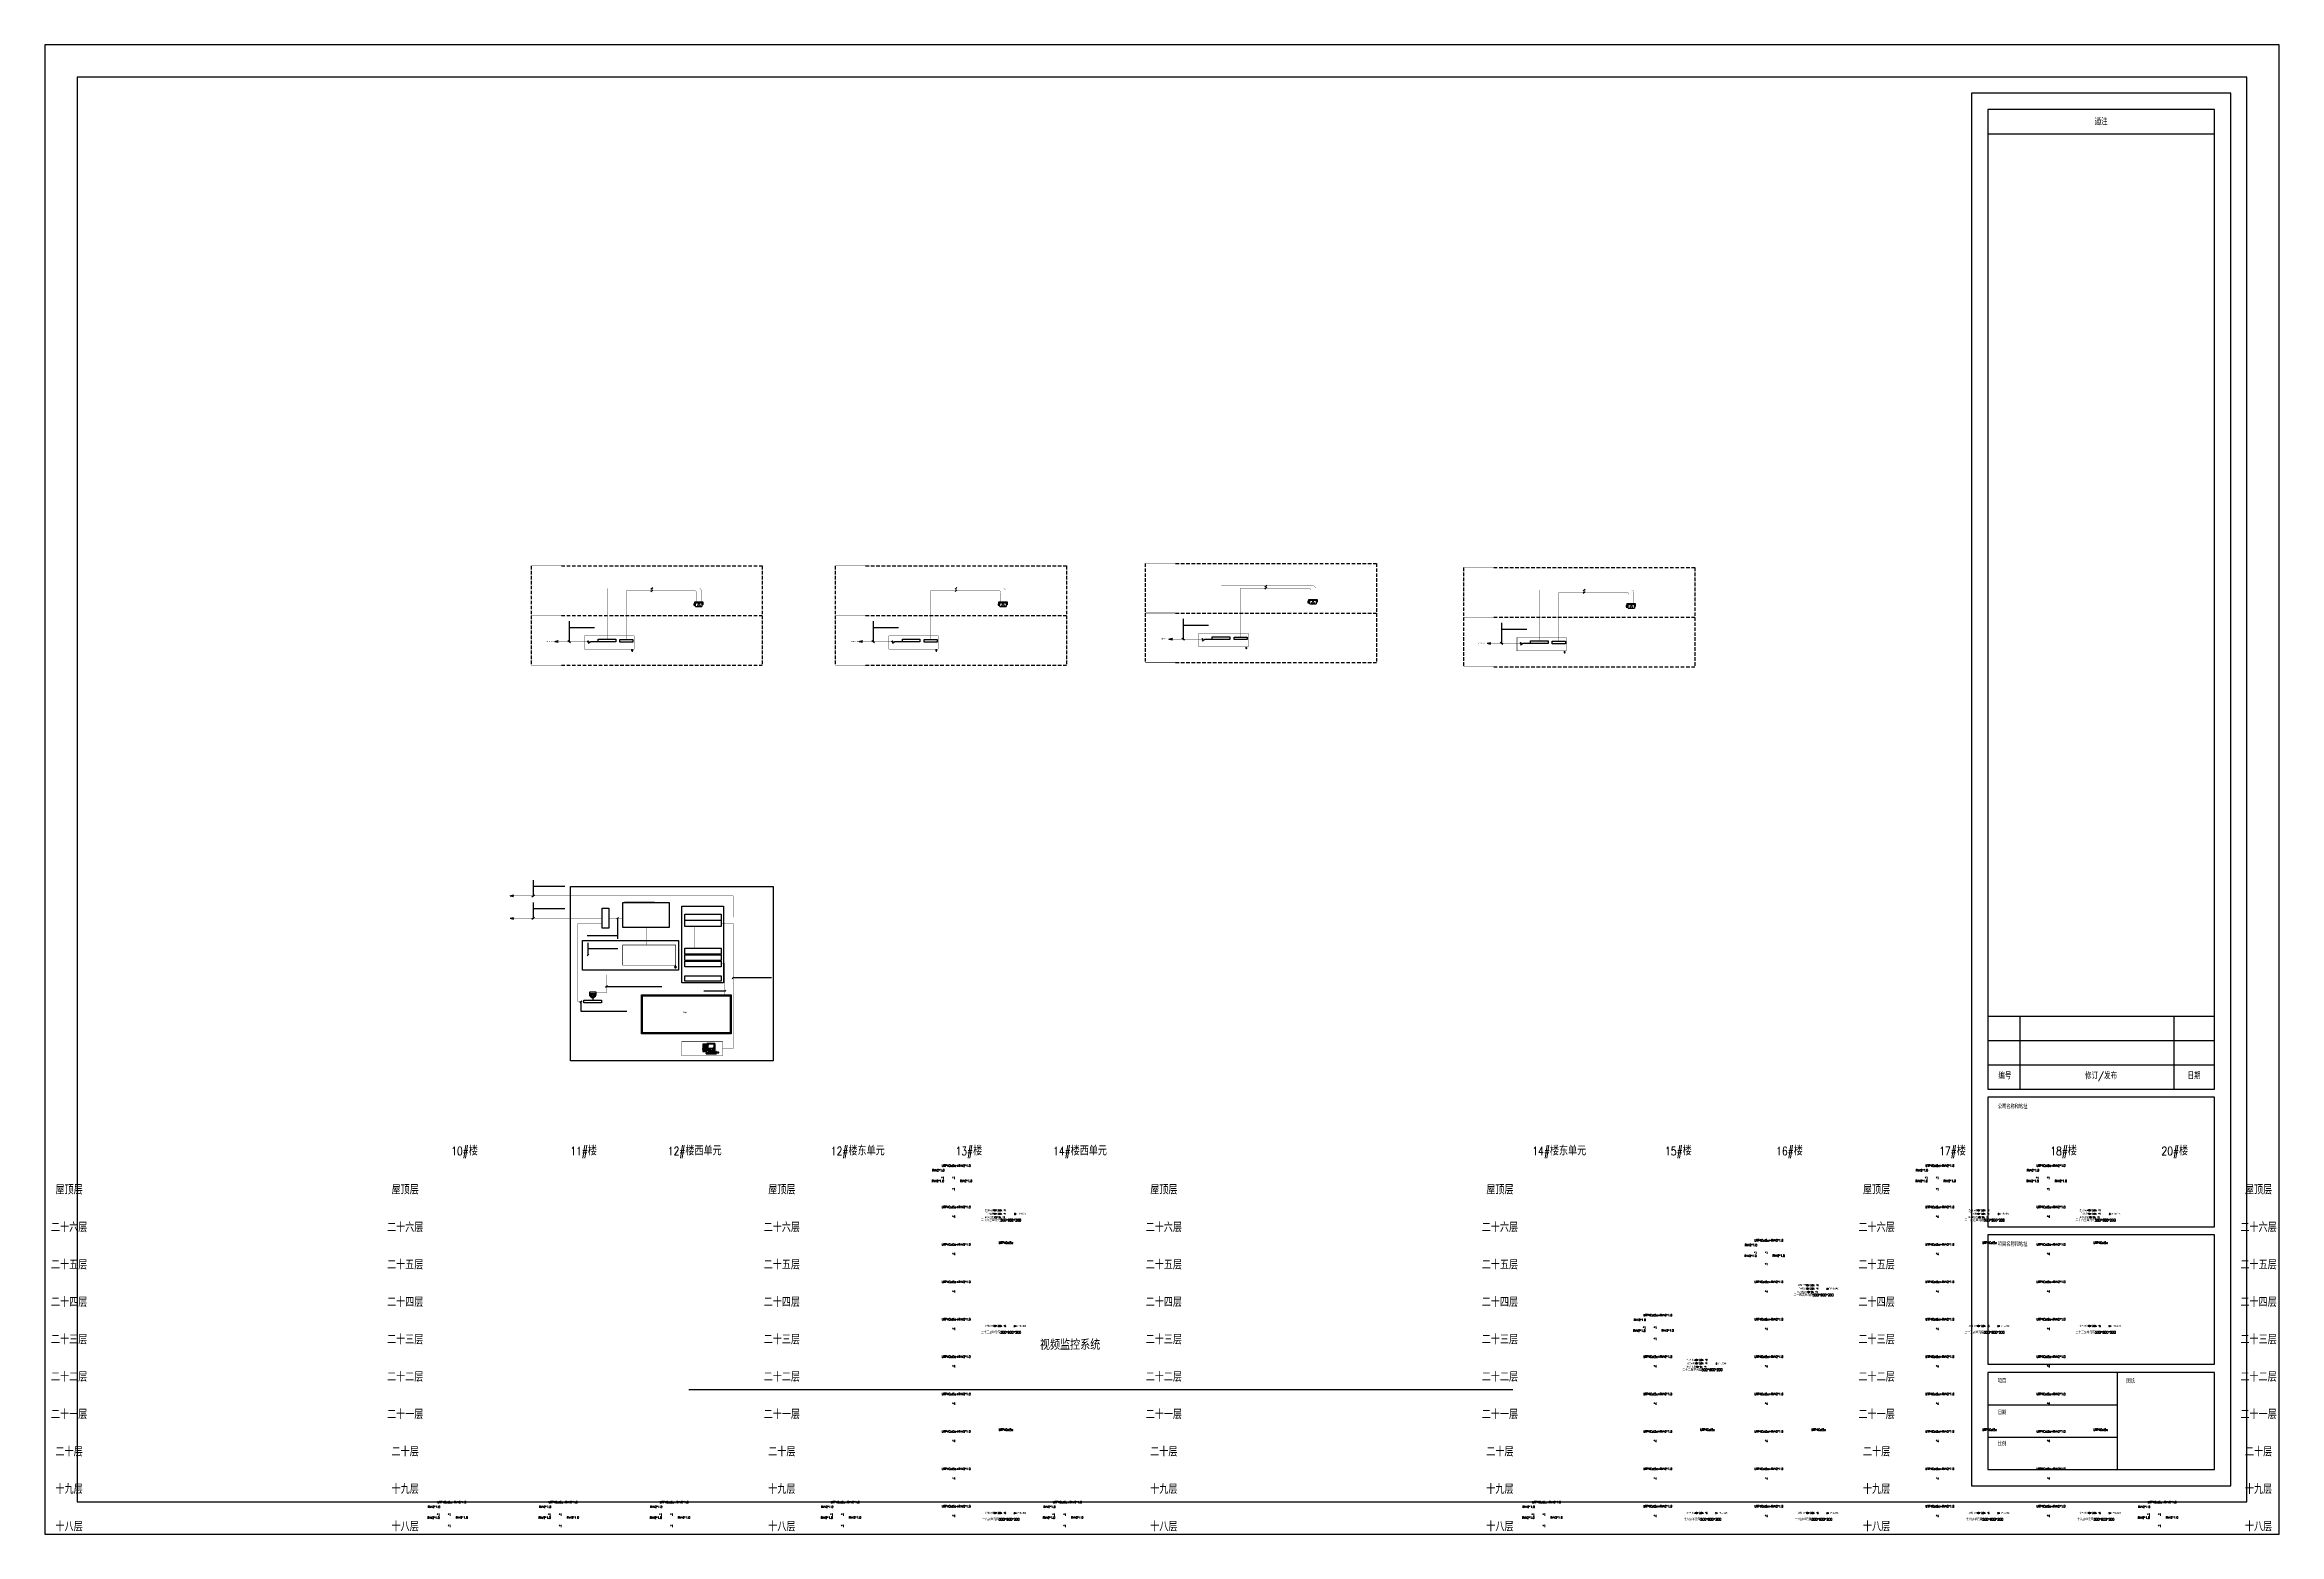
# Model space of a CAD drawing. Extents: x 2114868 to 5528286, y 1846921 to 2016792.
# Drawn here: x 2969565 to 3126413, y 1912227 to 2016792 of the extents above; entities that cross this region are included whole.
import ezdxf
from ezdxf.enums import TextEntityAlignment as Align
from ezdxf.lldxf.tags import DXFTag

# ---------------------------------------------------------------- set-up
doc = ezdxf.new("R2010")
doc.units = 0
doc.header["$LTSCALE"] = 1000
doc.header["$MEASUREMENT"] = 0
for name, pattern in [('__DASH', [0.35, 0.25, -0.1]), ('DASHED2', [0.375, 0.25, -0.125]), ('DOTE', [2.42, 2, -0.2, 0.02, -0.2])]:
    doc.linetypes.add(name, pattern=pattern)
for name, color, linetype in [('04-安保监控', 40, 'Continuous'), ('E-CAPLT-CABL-T', 7, 'Continuous'), ('T-EQUP-LIST-PLAN', 3, 'Continuous'), ('WLINE1', 7, 'Continuous'), ('智能化', 7, 'Continuous'), ('智能化管道', 1, 'Continuous'), ('标题栏', 7, 'Continuous')]:
    doc.layers.add(name, color=color, linetype=linetype)
doc.layers.add('修改（不打印）', color=6, linetype='Continuous', plot=False)
doc.styles.add('_TEL_DIM', font='SIMPLEX', dxfattribs={"width": 0.8, "height": 3.5, "bigfont": 'HZTXT'})
doc.styles.add('Roman', font='romans', dxfattribs={"bigfont": 'gbcbig.shx'})
tags = doc.linetypes.add('CONTINU', pattern=[2, 1, 1]).pattern_tags.tags
tags[6:7] = [DXFTag(74, 4), DXFTag(75, 0), DXFTag(340, '0'), DXFTag(46, 1.0), DXFTag(50, 0.0), DXFTag(44, 0.0), DXFTag(45, 0.0)]
tags[4:5] = [DXFTag(74, 4), DXFTag(75, 0), DXFTag(340, '0'), DXFTag(46, 1.0), DXFTag(50, 0.0), DXFTag(44, 0.0), DXFTag(45, 0.0)]

# ---------------------------------------------------------------- blocks, each defined once
blk = doc.blocks.new('Z$W@#2055')
at = {"color": 0, "linetype": 'CONTINU'}
for p, q in [((0, 861), (0, 344)), ((0, 344), (524, 344)), ((25, 604), (499, 604)), ((25, 344), (25, 330)), ((25, 330), (499, 330)), ((490, 763), (34, 763)), ((34, 626), (34, 763)), ((490, 626), (34, 626)), ((471, 1378), (53, 1378)), ((70, 742), (452, 742)), ((70, 694), (70, 742)), ((70, 694), (452, 694)), ((158, 856), (239, 856)), ((158, 840), (239, 840)), ((285, 856), (367, 856)), ((285, 840), (367, 840)), ((452, 694), (452, 742)), ((487, 20), (583, 310)), ((487, 20), (487, 0)), ((487, 20), (1928, 20)), ((487, 0), (1928, 0)), ((490, 626), (490, 763)), ((499, 330), (499, 344)), ((524, 344), (524, 861)), ((624, 213), (569, 43)), ((569, 43), (1392, 43)), ((570, 1472), (570, 535)), ((570, 535), (1671, 535)), ((589, 83), (582, 83)), ((583, 310), (1831, 310)), ((589, 83), (1390, 83)), ((593, 116), (1388, 116)), ((604, 149), (1386, 149)), ((613, 179), (1385, 179)), ((624, 213), (1383, 213)), ((638, 83), (625, 44)), ((639, 258), (648, 285)), ((639, 258), (853, 258)), ((648, 285), (853, 285)), ((690, 213), (663, 116)), ((740, 213), (694, 45)), ((697, 258), (701, 285)), ((703, 1381), (703, 767)), ((710, 1374), (703, 1381)), ((1539, 1381), (703, 1381)), ((710, 775), (703, 767)), ((1539, 767), (703, 767)), ((710, 1374), (710, 775)), ((1531, 1374), (710, 1374)), ((1531, 775), (710, 775)), ((744, 258), (746, 285)), ((800, 1279), (750, 1229)), ((800, 1266), (750, 1216)), ((800, 1254), (750, 1204)), ((803, 1319), (754, 1269)), ((803, 1307), (754, 1257)), ((803, 1294), (754, 1245)), ((798, 213), (760, 44)), ((799, 258), (800, 285)), ((852, 212), (831, 83)), ((853, 258), (853, 285)), ((908, 213), (893, 83)), ((920, 258), (928, 285)), ((920, 258), (1129, 258)), ((928, 285), (1124, 285)), ((961, 214), (956, 83)), ((970, 258), (975, 285)), ((1021, 258), (1022, 285)), ((1023, 83), (1021, 213)), ((1077, 258), (1074, 285)), ((1083, 83), (1076, 213)), ((1129, 258), (1124, 285)), ((1146, 44), (1137, 213)), ((1208, 44), (1199, 213)), ((1202, 258), (1204, 285)), ((1202, 258), (1374, 258)), ((1204, 285), (1368, 285)), ((1256, 258), (1253, 285)), ((1269, 44), (1260, 214)), ((1319, 116), (1309, 212)), ((1318, 258), (1316, 285)), ((1330, 43), (1328, 83)), ((1374, 258), (1368, 285)), ((1392, 43), (1383, 213)), ((1409, 285), (1531, 285)), ((1411, 258), (1409, 285)), ((1411, 258), (1540, 258)), ((1555, 214), (1416, 214)), ((1416, 214), (1425, 149)), ((1421, 179), (1562, 179)), ((1425, 149), (1568, 149)), ((1433, 83), (1581, 83)), ((1433, 83), (1439, 44)), ((1489, 877), (1439, 827)), ((1489, 864), (1439, 815)), ((1489, 852), (1439, 802)), ((1439, 44), (1588, 44)), ((1492, 918), (1443, 868)), ((1492, 905), (1443, 855)), ((1492, 893), (1443, 843)), ((1457, 258), (1452, 285)), ((1465, 214), (1473, 149)), ((1478, 116), (1488, 44)), ((1478, 116), (1529, 116)), ((1500, 258), (1493, 285)), ((1523, 149), (1510, 212)), ((1541, 45), (1529, 116)), ((1531, 1374), (1539, 1381)), ((1531, 1374), (1531, 775)), ((1539, 767), (1531, 775)), ((1540, 258), (1531, 285)), ((1539, 1381), (1539, 767)), ((1568, 149), (1555, 214)), ((1587, 258), (1581, 285)), ((1581, 285), (1760, 285)), ((1588, 44), (1581, 83)), ((1587, 258), (1768, 258)), ((1597, 214), (1596, 216)), ((1779, 216), (1596, 216)), ((1597, 214), (1632, 42)), ((1604, 179), (1790, 179)), ((1610, 149), (1798, 149)), ((1617, 116), (1807, 116)), ((1623, 83), (1816, 83)), ((1634, 258), (1626, 285)), ((1632, 42), (1827, 42)), ((1646, 217), (1681, 45)), ((1671, 1472), (1671, 535)), ((1683, 258), (1675, 285)), ((1735, 42), (1695, 216)), ((1729, 258), (1721, 285)), ((1783, 41), (1743, 215)), ((1768, 258), (1760, 285)), ((1827, 42), (1779, 216)), ((1928, 20), (1831, 310)), ((2243, 188), (2003, 188)), ((2243, 180), (2003, 180)), ((2083, 188), (2083, 263)), ((2163, 188), (2163, 263))]:
    blk.add_line(p, q, dxfattribs=at)
for points in [[(25, 466), (499, 466), (499, 771), (25, 771)], [(119, 810), (405, 810), (405, 881), (119, 881)], [(183, 1226), (341, 1226), (341, 1246), (183, 1246)], [(327, 818), (347, 818), (347, 827), (327, 827)], [(379, 655), (412, 655), (412, 664), (379, 664)], [(420, 655), (452, 655), (452, 664), (420, 664)], [(1400, 644), (1400, 654), (1381, 654), (1381, 644)], [(1400, 619), (1400, 628), (1381, 628), (1381, 619)], [(1482, 613), (1482, 659), (1423, 659), (1423, 613)]]:
    blk.add_lwpolyline(points, close=True, dxfattribs=at)
for points in [[(158, 856), (158, 840)], [(239, 859), (239, 856)], [(239, 836), (239, 840)], [(285, 859), (285, 856)], [(285, 836), (285, 840)], [(367, 856), (367, 840)]]:
    blk.add_lwpolyline(points, dxfattribs=at)
blk.add_lwpolyline([(2003, 188, -0.4857252), (1931, 176, -0.3352256), (1911, 285, 0.365014), (1899, 335, 0.1644036), (1849, 351, -0.112546), (1615, 401, -0.7141538), (1617, 420, -0.2074001), (1661, 412, -0.6617695), (1651, 361, -0.3314954), (1538, 412, 0.3508412), (1447, 450, 0.0553627), (1376, 421)], format="xyb", dxfattribs=at)
blk.add_lwpolyline([(2243, 164), (2243, 204, 0.5351838), (2003, 204), (2003, 164)], format="xyb", close=True, dxfattribs=at)
for centre, radius in [((89, 659), 4.71), ((128, 659), 3.29), ((264, 1322), 13.6), ((762, 635), 12.8), ((821, 635), 12.8), ((878, 635), 12.8), ((935, 635), 12.8), ((988, 635), 12.8), ((1047, 635), 12.8), ((1095, 635), 12.8), ((1146, 635), 12.8)]:
    blk.add_circle(centre, radius, dxfattribs=at)
for centre, radius, start, end in [((8294, 624), 8298, 174.94131, 178.3616), ((262, -101), 1181, 77.55695, 102.44305), ((262, 2401), 1181, 258.16734, 281.83266), ((53, 1353), 24.5, 90, 174.94131), ((261, -4267), 5004, 87.81144, 92.18856), ((261, 5703), 5004, 267.81144, 272.18856), ((262, 665), 196, 83.16841, 96.83159), ((262, 1031), 196, 263.16841, 276.83159), ((471, 1353), 24.5, 5.05869, 90), ((-7770, 624), 8298, 1.6384, 5.05869), ((1121, -19112), 20591, 88.46761, 91.53239), ((566, 668), 41.6, 275.41062, 326.64795), ((-7361, 1555), 8014, 353.48068, 359.42409), ((828, 485), 108, 301.77502, 27.60108), ((1121, 1912), 1537, 261.1811, 278.8189), ((1413, 485), 108, 152.39892, 238.22498), ((9602, 1555), 8014, 180.57591, 186.51932), ((1675, 668), 41.6, 213.35205, 264.58938)]:
    blk.add_arc(centre, radius, start, end, dxfattribs=at)
blk.add_ellipse((264, 1322), major_axis=(-48.1, 0), ratio=0.6046509, dxfattribs=at)
blk.add_ellipse((1119, 387), major_axis=(324, 0), ratio=0.1766196, start_param=2.2233829, end_param=7.1882378, dxfattribs=at)
at = {"layer": 'WLINE1', "color": 0, "linetype": 'CONTINU'}
for points in [[(569, 47), (569, 39), (1392, 47), (1392, 39)], [(589, 79), (589, 88), (582, 79), (582, 88)], [(589, 88), (589, 79), (1390, 88), (1390, 79)], [(593, 120), (593, 112), (1388, 120), (1388, 112)], [(604, 153), (604, 145), (1386, 153), (1386, 145)], [(613, 183), (613, 175), (1385, 183), (1385, 175)], [(639, 262), (639, 254), (853, 262), (853, 254)], [(920, 262), (920, 254), (1129, 262), (1129, 254)], [(1202, 262), (1202, 254), (1374, 262), (1374, 254)], [(1411, 262), (1411, 254), (1540, 262), (1540, 254)], [(1421, 183), (1421, 175), (1562, 183), (1562, 175)], [(1425, 153), (1425, 145), (1568, 153), (1568, 145)], [(1439, 48), (1439, 40), (1588, 48), (1588, 40)], [(1482, 88), (1482, 79), (1535, 88), (1535, 79)], [(1587, 262), (1587, 254), (1768, 262), (1768, 254)], [(1604, 183), (1604, 175), (1790, 183), (1790, 175)], [(1610, 153), (1610, 145), (1798, 153), (1798, 145)], [(1617, 120), (1617, 112), (1807, 120), (1807, 112)], [(1623, 88), (1623, 79), (1816, 88), (1816, 79)], [(1632, 46), (1632, 38), (1827, 46), (1827, 38)]]:
    blk.add_trace(points, dxfattribs=at)
blk = doc.blocks.new('404-彩色半球一体化摄像机')
at = {"layer": '智能化', "color": 40}
for p, q in [((214, 0), (-214, 0)), ((-214, 0), (-214, -76)), ((214, -76), (214, 0)), ((-214, -76), (214, -76)), ((-152, -157), (-152, -220)), ((-85, -157), (-152, -157)), ((-152, -220), (-85, -220)), ((-85, -116), (144, -116)), ((-85, -260), (-85, -116)), ((-85, -260), (144, -260)), ((144, -116), (144, -260))]:
    blk.add_line(p, q, dxfattribs=at)
for centre, major_axis, start_param, end_param in [((0, -121), (155, 155), 2.1487505, 5.7052312), ((-3, -216), (-9.41, 9.41), 3.9269908, 10.2101761), ((35, -160), (9.41, 9.41), 5.497787143781948, 11.78097245096153), ((77, -216), (-9.41, 9.41), 3.9269908, 10.2101761)]:
    blk.add_ellipse(centre, major_axis=major_axis, ratio=1, start_param=start_param, end_param=end_param, dxfattribs=at)
for points in [[(-14, -209), (9, -209), (-16, -216), (10, -216)], [(-14, -223), (9, -223), (-16, -216), (10, -216)], [(-10, -205), (4, -204), (-14, -209), (9, -209)], [(-10, -228), (4, -228), (-14, -223), (9, -223)], [(-3, -203), (-3, -203), (-10, -205), (4, -204)], [(-3, -229), (-3, -229), (-10, -228), (4, -228)], [(24, -153), (47, -153), (22, -160), (48, -160)], [(24, -166), (47, -166), (22, -160), (48, -160)], [(28, -148), (42, -148), (24, -153), (47, -153)], [(28, -171), (42, -171), (24, -166), (47, -166)], [(35, -146), (35, -146), (28, -148), (42, -148)], [(65, -209), (88, -209), (64, -216), (90, -216)], [(65, -222), (89, -222), (64, -216), (90, -216)], [(70, -204), (84, -204), (65, -209), (88, -209)], [(70, -227), (84, -227), (65, -222), (89, -222)], [(77, -202), (77, -202), (70, -204), (84, -204)], [(77, -229), (77, -229), (70, -227), (84, -227)]]:
    blk.add_solid(points, dxfattribs=at)
blk = doc.blocks.new('402-彩色固定摄像机')
at = {"layer": '04-安保监控', "color": 0}
for p, q in [((-489, 155), (-489, 61)), ((-380, 155), (-489, 155)), ((-380, 108), (-489, 108)), ((-380, 81), (-489, 81)), ((-489, 61), (-380, 61)), ((-435, 155), (-435, 266)), ((-435, 266), (55, 266)), ((-380, 0), (-380, 216)), ((-380, 216), (0, 216)), ((-380, 0), (0, 0)), ((0, 216), (0, 0)), ((55, 95), (0, 95)), ((55, 266), (55, 95))]:
    blk.add_line(p, q, dxfattribs=at)
for centre, major_axis, start_param, end_param in [((-243, 65), (-14.1, 14.1), 3.9269908, 10.2101761), ((-186, 150), (14.1, 14.1), 5.497787143782022, 11.78097245096161), ((-123, 65), (-14.1, 14.1), 3.9269908, 10.2101761)]:
    blk.add_ellipse(centre, major_axis=major_axis, ratio=1, start_param=start_param, end_param=end_param, dxfattribs=at)
for points in [[(-261, 75), (-226, 75), (-263, 65), (-223, 65)], [(-261, 55), (-226, 55), (-263, 65), (-223, 65)], [(-253, 82), (-233, 82), (-261, 75), (-226, 75)], [(-253, 48), (-233, 48), (-261, 55), (-226, 55)], [(-243, 85), (-243, 85), (-253, 82), (-233, 82)], [(-243, 45), (-243, 45), (-253, 48), (-233, 48)], [(-204, 160), (-169, 160), (-206, 150), (-166, 150)], [(-204, 140), (-169, 140), (-206, 150), (-166, 150)], [(-196, 167), (-176, 167), (-204, 160), (-169, 160)], [(-196, 132), (-176, 133), (-204, 140), (-169, 140)], [(-186, 170), (-186, 170), (-196, 167), (-176, 167)], [(-141, 75), (-106, 75), (-143, 65), (-103, 65)], [(-141, 55), (-106, 55), (-143, 65), (-103, 65)], [(-133, 83), (-113, 83), (-141, 75), (-106, 75)], [(-133, 48), (-113, 48), (-141, 55), (-106, 55)], [(-123, 85), (-123, 85), (-133, 83), (-113, 83)], [(-123, 45), (-123, 45), (-133, 48), (-113, 48)]]:
    blk.add_solid(points, dxfattribs=at)
blk = doc.blocks.new('Architectural 标题栏')
for p, q in [((34.5, 23), (0, 23)), ((0, 23), (0, 0)), ((34.5, 0), (34.5, 23)), ((34, 22.5), (0.5, 22.5)), ((0.5, 22.5), (0.5, 0.5)), ((34, 0.5), (34, 22.5)), ((33.75, 22.25), (29.75, 22.25)), ((29.75, 22.25), (29.75, 0.75)), ((33.75, 0.75), (33.75, 22.25)), ((33.5, 22), (30, 22)), ((30, 22), (30, 6.875)), ((33.5, 6.875), (33.5, 22)), ((30, 21.625), (33.5, 21.625)), ((30, 8), (33.5, 8)), ((30.5, 6.875), (30.5, 8)), ((32.875, 6.875), (32.875, 8)), ((30, 7.625), (33.5, 7.625)), ((30, 7.25), (33.5, 7.25)), ((30, 6.875), (33.5, 6.875)), ((33.5, 6.75), (30, 6.75)), ((30, 6.75), (30, 4.75)), ((33.5, 4.75), (33.5, 6.75)), ((30, 4.75), (33.5, 4.75)), ((33.5, 4.625), (30, 4.625)), ((30, 4.625), (30, 2.625)), ((33.5, 2.625), (33.5, 4.625)), ((30, 2.625), (33.5, 2.625)), ((33.5, 2.5), (30, 2.5)), ((30, 2.5), (30, 1)), ((32, 1), (32, 2.5)), ((33.5, 1), (33.5, 2.5)), ((30, 2), (32, 2)), ((30, 1.5), (32, 1.5)), ((29.75, 0.75), (33.75, 0.75)), ((30, 1), (33.5, 1)), ((0.5, 0.5), (34, 0.5)), ((0, 0), (34.5, 0))]:
    blk.add_line(p, q)
at = {"style": 'Roman'}
for s, p in [('通注', (31.7483, 21.8078)), ('编号', (30.2636, 7.0784)), ('修订/发布', (31.7483, 7.0784)), ('日期', (33.1838, 7.0784))]:
    blk.add_text(s, height=0.1, dxfattribs=at).set_placement(p, align=Align.MIDDLE_CENTER)
for s, p in [('公司名称和地址', (30.1554, 6.5711)), ('项目名称和地址', (30.1554, 4.4461)), ('项目', (30.1554, 2.3346)), ('图纸', (32.1399, 2.3346)), ('日期', (30.1554, 1.8489)), ('比例', (30.1554, 1.3632))]:
    blk.add_text(s, height=0.065, dxfattribs=at).set_placement(p)
at = {"color": 0, "style": 'Roman', "flags": 8}
for tag, p in [('FNAME', (-0.05, 6)), ('REVDATE', (-0.05, 3)), ('USER', (-0.05, 0))]:
    blk.add_attdef(tag, p, '', height=0.15, rotation=90, dxfattribs=at)

msp = doc.modelspace()

# ---------------------------------------------------------------- hatches: boundary and pattern name
at = {"layer": '智能化'}
h = msp.add_hatch(color=1, dxfattribs=at)
h.dxf.hatch_style = 1
h.paths.add_polyline_path([(3005372, 1974900), (3005612, 1974841), (3005545, 1974900), (3005612, 1974959)])
h = msp.add_hatch(color=1, dxfattribs=at)
h.dxf.hatch_style = 1
h.paths.add_polyline_path([(3026722, 1974900), (3026962, 1974841), (3026895, 1974900), (3026962, 1974959)])
h = msp.add_hatch(color=1, dxfattribs=at)
h.dxf.hatch_style = 1
h.paths.add_polyline_path([(3048476, 1975071), (3048717, 1975012), (3048649, 1975071), (3048717, 1975131)])
h = msp.add_hatch(color=1, dxfattribs=at)
h.dxf.hatch_style = 1
h.paths.add_polyline_path([(3070817, 1974780), (3071058, 1974721), (3070990, 1974780), (3071058, 1974839)])
h = msp.add_hatch(color=6, dxfattribs=at)
h.dxf.hatch_style = 1
h.paths.add_polyline_path([(3002225, 1957048), (3002466, 1956989), (3002398, 1957048), (3002466, 1957107)])
h = msp.add_hatch(color=1, dxfattribs=at)
h.dxf.hatch_style = 1
h.paths.add_polyline_path([(3002225, 1955474), (3002466, 1955415), (3002398, 1955474), (3002466, 1955534)])

# ---------------------------------------------------------------- linework, layer by layer
at = {"layer": 'E-CAPLT-CABL-T', "color": 2, "linetype": 'ByBlock', "ltscale": 0.5}
msp.add_lwpolyline([(3006480, 1957690), (3020696, 1957690), (3020696, 1945472), (3006480, 1945472)], close=True, dxfattribs=at)
at = {"layer": '修改（不打印）', "color": 0, "linetype": '__DASH'}
for p, q in [((3003708, 1980211), (3003708, 1973241)), ((3019933, 1980211), (3019933, 1973241)), ((3025057, 1980211), (3025057, 1973241)), ((3041282, 1980211), (3041282, 1973241)), ((3046812, 1980383), (3046812, 1973413)), ((3063037, 1980383), (3063037, 1973413)), ((3069153, 1980091), (3069153, 1973121)), ((3085378, 1980091), (3085378, 1973121))]:
    msp.add_line(p, q, dxfattribs=at)
at = {"layer": '修改（不打印）', "color": 1}
msp.add_line((3011535, 1950023), (3017668, 1950023), dxfattribs=at)
at = {"layer": '修改（不打印）', "color": 242, "true_color": 0xcd2027}
msp.add_line((3014786, 1922387), (3072624, 1922387), dxfattribs=at)
at = {"layer": '智能化'}
for p, q in [((3012110, 1978566), (3012241, 1978689)), ((3012110, 1978409), (3012241, 1978531)), ((3033460, 1978566), (3033591, 1978689)), ((3033460, 1978409), (3033591, 1978531)), ((3055214, 1978737), (3055345, 1978860)), ((3055214, 1978580), (3055345, 1978702)), ((3077555, 1978446), (3077687, 1978568)), ((3077555, 1978288), (3077687, 1978411)), ((3009713, 1955413), (3009844, 1955536)), ((3009779, 1955474), (3009779, 1954030)), ((3007638, 1952828), (3007769, 1952951)), ((3007652, 1954258), (3009779, 1954258)), ((3007704, 1952890), (3007704, 1953738)), ((3007704, 1953359), (3009791, 1953359)), ((3007133, 1949562), (3007264, 1949685)), ((3007198, 1949623), (3007198, 1948948)), ((3008926, 1950625), (3009057, 1950748)), ((3008998, 1950692), (3012892, 1950692)), ((3007198, 1948948), (3010424, 1948948))]:
    msp.add_line(p, q, dxfattribs=at)
at = {"layer": '智能化', "color": 1, "lineweight": -3}
for p, q in [((3006370, 1976328), (3006370, 1974900)), ((3027720, 1976328), (3027720, 1974900)), ((3049474, 1976499), (3049474, 1975071)), ((3006276, 1974963), (3006464, 1974837)), ((3006370, 1975876), (3008152, 1975876)), ((3027625, 1974963), (3027814, 1974837)), ((3027720, 1975876), (3029502, 1975876)), ((3049380, 1975134), (3049568, 1975008)), ((3049474, 1976047), (3051256, 1976047)), ((3071721, 1974843), (3071909, 1974717)), ((3071815, 1976208), (3071815, 1974780)), ((3071815, 1975755), (3073597, 1975755)), ((3003859, 1958143), (3003859, 1957048)), ((3003859, 1957722), (3006065, 1957722)), ((3003765, 1956985), (3003953, 1957111)), ((3003859, 1956570), (3003859, 1955474)), ((3003859, 1956149), (3006065, 1956149)), ((3003765, 1955411), (3003953, 1955537)), ((3017819, 1951232), (3017943, 1951337)), ((3020576, 1951294), (3017881, 1951294)), ((3015825, 1950381), (3017307, 1950381)), ((3017340, 1950424), (3017277, 1950335))]:
    msp.add_line(p, q, dxfattribs=at)
at = {"layer": '智能化', "color": 1}
for p, q in [((3005372, 1974900), (3005612, 1974959)), ((3005372, 1974900), (3005612, 1974841)), ((3005545, 1974900), (3005612, 1974959)), ((3005612, 1974841), (3005545, 1974900)), ((3026722, 1974900), (3026962, 1974959)), ((3026722, 1974900), (3026962, 1974841)), ((3026895, 1974900), (3026962, 1974959)), ((3026962, 1974841), (3026895, 1974900)), ((3048476, 1975071), (3048717, 1975131)), ((3048476, 1975071), (3048717, 1975012)), ((3048649, 1975071), (3048717, 1975131)), ((3048717, 1975012), (3048649, 1975071)), ((3070817, 1974780), (3071058, 1974839)), ((3070817, 1974780), (3071058, 1974721)), ((3070990, 1974780), (3071058, 1974839)), ((3071058, 1974721), (3070990, 1974780)), ((3002225, 1955474), (3002466, 1955534)), ((3002225, 1955474), (3002466, 1955415)), ((3002398, 1955474), (3002466, 1955534)), ((3002466, 1955415), (3002398, 1955474)), ((3017668, 1950023), (3017668, 1947428))]:
    msp.add_line(p, q, dxfattribs=at)
at = {"layer": '智能化', "linetype": 'ByBlock'}
for p, q in [((3007751, 1974863), (3007673, 1974939)), ((3007751, 1974939), (3007674, 1974861)), ((3007713, 1974773), (3007895, 1974898)), ((3007895, 1974898), (3008416, 1974898)), ((3029101, 1974863), (3029022, 1974939)), ((3029101, 1974939), (3029024, 1974861)), ((3029062, 1974773), (3029245, 1974898)), ((3029245, 1974898), (3029766, 1974898)), ((3050855, 1975034), (3050777, 1975110)), ((3050855, 1975110), (3050778, 1975032)), ((3050817, 1974945), (3051000, 1975069)), ((3051000, 1975069), (3051520, 1975069)), ((3073196, 1974742), (3073118, 1974819)), ((3073196, 1974819), (3073119, 1974741)), ((3073158, 1974653), (3073341, 1974778)), ((3073341, 1974778), (3073861, 1974778))]:
    msp.add_line(p, q, dxfattribs=at)
at = {"layer": '智能化', "color": 130, "linetype": 'ByBlock'}
for p, q in [((3010739, 1974284), (3010868, 1974284)), ((3010771, 1974255), (3010836, 1974255)), ((3010787, 1974229), (3010819, 1974229)), ((3010803, 1974284), (3010803, 1974358)), ((3032089, 1974284), (3032218, 1974284)), ((3032121, 1974255), (3032185, 1974255)), ((3032137, 1974229), (3032169, 1974229)), ((3032153, 1974284), (3032153, 1974358)), ((3053843, 1974455), (3053972, 1974455)), ((3053875, 1974426), (3053940, 1974426)), ((3053891, 1974400), (3053924, 1974400)), ((3053907, 1974455), (3053907, 1974529)), ((3076184, 1974164), (3076313, 1974164)), ((3076216, 1974135), (3076281, 1974135)), ((3076232, 1974108), (3076265, 1974108)), ((3076249, 1974164), (3076249, 1974237)), ((3013748, 1952069), (3013941, 1952069)), ((3013796, 1952025), (3013893, 1952025)), ((3013820, 1951986), (3013868, 1951986)), ((3013844, 1952069), (3013844, 1952179))]:
    msp.add_line(p, q, dxfattribs=at)
at = {"layer": '智能化', "color": 6}
for p, q in [((3002225, 1957048), (3002466, 1957107)), ((3002225, 1957048), (3002466, 1956989)), ((3002398, 1957048), (3002466, 1957107)), ((3002466, 1956989), (3002398, 1957048))]:
    msp.add_line(p, q, dxfattribs=at)
at = {"layer": '智能化', "color": 6, "linetype": 'ByBlock'}
for p, q in [((3010156, 1954824), (3010156, 1956568)), ((3010156, 1956568), (3013403, 1956568)), ((3012361, 1956568), (3010269, 1956568)), ((3013403, 1956568), (3013403, 1954824)), ((3013403, 1954824), (3010156, 1954824))]:
    msp.add_line(p, q, dxfattribs=at)
at = {"layer": '智能化', "color": 0, "linetype": 'ByBlock'}
for p, q in [((3014494, 1955760), (3017044, 1955760)), ((3014494, 1954892), (3014494, 1955760)), ((3014494, 1955326), (3017044, 1955326)), ((3017044, 1954892), (3014494, 1954892)), ((3017044, 1955760), (3017044, 1954892))]:
    msp.add_line(p, q, dxfattribs=at)
at = {"layer": '智能化', "color": 8, "linetype": 'DASHED2', "const_width": 28.1}
for points in [[(3003708, 1980211), (3005830, 1980211)], [(3025057, 1980211), (3027180, 1980211)], [(3046812, 1980383), (3048934, 1980383)], [(3069153, 1980091), (3071276, 1980091)], [(3003708, 1976726), (3005830, 1976726)], [(3025057, 1976726), (3027180, 1976726)], [(3046812, 1976898), (3048934, 1976898)], [(3069153, 1976606), (3071276, 1976606)], [(3003708, 1973241), (3005830, 1973241)], [(3025057, 1973241), (3027180, 1973241)], [(3046812, 1973413), (3048934, 1973413)], [(3069153, 1973121), (3071276, 1973121)]]:
    msp.add_lwpolyline(points, dxfattribs=at)
at = {"layer": '智能化', "color": 8, "linetype": 'DASHED2'}
for points in [[(3005830, 1980211), (3019933, 1980211)], [(3027180, 1980211), (3041282, 1980211)], [(3048934, 1980383), (3063037, 1980383)], [(3071276, 1980091), (3085378, 1980091)], [(3005830, 1976726), (3019933, 1976726)], [(3027180, 1976726), (3041282, 1976726)], [(3048934, 1976898), (3063037, 1976898)], [(3071276, 1976606), (3085378, 1976606)], [(3005830, 1973241), (3019933, 1973241)], [(3027180, 1973241), (3041282, 1973241)], [(3048934, 1973413), (3063037, 1973413)], [(3071276, 1973121), (3085378, 1973121)]]:
    msp.add_lwpolyline(points, dxfattribs=at)
at = {"layer": '智能化', "color": 40, "linetype": 'DOTE'}
for points in [[(3009047, 1978639, 18.3, 18.3, 0), (3009047, 1975060, 0, 0, 0)], [(3030396, 1978639, 18.3, 18.3, 0), (3030396, 1975060, 0, 0, 0)], [(3052151, 1978810, 18.3, 18.3, 0), (3052151, 1975231, 0, 0, 0)], [(3074492, 1978518, 18.3, 18.3, 0), (3074492, 1974940, 0, 0, 0)]]:
    msp.add_lwpolyline(points, format="xyseb", dxfattribs=at)
at = {"layer": '智能化', "color": 40, "linetype": 'DOTE', "const_width": 18.3}
for points in [[(3009047, 1978633), (3012480, 1978633)], [(3030396, 1978633), (3033830, 1978633)], [(3052151, 1978804), (3055584, 1978804)], [(3074492, 1978513), (3077926, 1978513)], [(3008690, 1955106), (3006979, 1955106), (3006979, 1949623), (3007418, 1949623)]]:
    msp.add_lwpolyline(points, dxfattribs=at)
at = {"layer": '智能化', "color": 3, "const_width": 18.3}
for points in [[(3010398, 1978476), (3012480, 1978476)], [(3010398, 1975033), (3010398, 1978476)], [(3031748, 1978476), (3033830, 1978476)], [(3031748, 1975033), (3031748, 1978476)], [(3053502, 1978647), (3055584, 1978647)], [(3053502, 1975205), (3053502, 1978647)], [(3075843, 1978355), (3077926, 1978355)], [(3075843, 1974913), (3075843, 1978355)], [(3008263, 1950234), (3008992, 1950234), (3008992, 1951511), (3014288, 1951511)]]:
    msp.add_lwpolyline(points, dxfattribs=at)
at = {"layer": '智能化', "color": 40, "linetype": 'DOTE', "const_width": 18.3}
for points in [[(3015645, 1977683), (3015645, 1978476, 0.4142136), (3015489, 1978633), (3012480, 1978633)], [(3036995, 1977683), (3036995, 1978476, 0.4142136), (3036838, 1978633), (3033830, 1978633)], [(3058750, 1977854), (3058750, 1978648, 0.4142136), (3058593, 1978804), (3055584, 1978804)], [(3081091, 1977562), (3081091, 1978356, 0.4142136), (3080934, 1978513), (3077926, 1978513)]]:
    msp.add_lwpolyline(points, format="xyb", dxfattribs=at)
at = {"layer": '智能化', "color": 3, "const_width": 18.3}
for points in [[(3012480, 1978476), (3015164, 1978476, -0.4142136), (3015321, 1978319), (3015321, 1977683)], [(3033830, 1978476), (3036514, 1978476, -0.4142136), (3036670, 1978319), (3036670, 1977683)], [(3055584, 1978647), (3058268, 1978647, -0.4142136), (3058425, 1978490), (3058425, 1977854)], [(3077926, 1978355), (3080609, 1978355, -0.4142136), (3080766, 1978199), (3080766, 1977562)]]:
    msp.add_lwpolyline(points, format="xyb", dxfattribs=at)
at = {"layer": '智能化', "color": 1, "const_width": 18.3}
for points in [[(3007713, 1974900), (3005545, 1974900)], [(3029062, 1974900), (3026895, 1974900)], [(3050817, 1975071), (3048649, 1975071)], [(3073158, 1974780), (3070990, 1974780)], [(3008690, 1955474), (3002398, 1955474)], [(3009164, 1955474), (3010156, 1955474)]]:
    msp.add_lwpolyline(points, dxfattribs=at)
at = {"layer": '智能化', "color": 30, "linetype": 'ByBlock'}
for points, const_width in [([(3007463, 1975305), (3010935, 1975305), (3010935, 1974358), (3007463, 1974358)], 28.1), ([(3028813, 1975305), (3032285, 1975305), (3032285, 1974358), (3028813, 1974358)], 28.1), ([(3050567, 1975476), (3054039, 1975476), (3054039, 1974529), (3050567, 1974529)], 28.1), ([(3072908, 1975185), (3076380, 1975185), (3076380, 1974237), (3072908, 1974237)], 28.1), ([(3010142, 1953600), (3013844, 1953600), (3013844, 1952179), (3010142, 1952179)], 42.1)]:
    msp.add_lwpolyline(points, close=True, dxfattribs=dict(at, const_width=const_width))
at = {"layer": '智能化', "color": 3, "linetype": 'ByBlock'}
for points in [[(3008416, 1975060), (3009644, 1975060), (3009644, 1974874), (3008416, 1974874)], [(3029766, 1975060), (3030994, 1975060), (3030994, 1974874), (3029766, 1974874)], [(3051520, 1975231), (3052748, 1975231), (3052748, 1975045), (3051520, 1975045)], [(3073861, 1974940), (3075090, 1974940), (3075090, 1974753), (3073861, 1974753)], [(3008690, 1956177), (3009164, 1956177), (3009164, 1954771), (3008690, 1954771)], [(3007418, 1949717), (3008646, 1949717), (3008646, 1949530), (3007418, 1949530)]]:
    msp.add_lwpolyline(points, close=True, dxfattribs=at)
at = {"layer": '智能化', "color": 3}
for points in [[(3009939, 1975033), (3010857, 1975033), (3010857, 1974862), (3009939, 1974862)], [(3031289, 1975033), (3032207, 1975033), (3032207, 1974862), (3031289, 1974862)], [(3053043, 1975205), (3053961, 1975205), (3053961, 1975033), (3053043, 1975033)], [(3075384, 1974913), (3076302, 1974913), (3076302, 1974742), (3075384, 1974742)]]:
    msp.add_lwpolyline(points, close=True, dxfattribs=at)
at = {"layer": '智能化', "color": 6, "const_width": 18.3}
msp.add_lwpolyline([(3017044, 1955536), (3017892, 1955536), (3017892, 1957048), (3002398, 1957048)], dxfattribs=at)
at = {"layer": '智能化', "color": 0, "linetype": 'ByBlock'}
for points in [[(3014288, 1956309), (3017206, 1956309), (3017206, 1950933), (3014288, 1950933)], [(3014495, 1951437), (3017046, 1951437), (3017046, 1951046), (3014495, 1951046)]]:
    msp.add_lwpolyline(points, close=True, dxfattribs=at)
at = {"layer": '智能化', "color": 5, "lineweight": -3, "const_width": 18}
for points in [[(3011779, 1954824), (3011779, 1953600)], [(3010142, 1952890), (3007454, 1952890)]]:
    msp.add_lwpolyline(points, dxfattribs=at)
at = {"layer": '智能化', "color": 3, "lineweight": -3, "const_width": 18}
for points in [[(3015184, 1953365), (3015184, 1954892)], [(3017044, 1955102), (3017892, 1955102), (3017892, 1946323), (3017145, 1946323)], [(3017044, 1952295), (3017305, 1952295), (3017305, 1950100)]]:
    msp.add_lwpolyline(points, dxfattribs=at)
at = {"layer": '智能化', "color": 4}
msp.add_lwpolyline([(3007325, 1953906), (3014057, 1953906), (3014057, 1951834), (3007325, 1951834)], close=True, dxfattribs=at)
at = {"layer": '智能化'}
msp.add_lwpolyline([(3008032, 1949908), (3008032, 1949717)], dxfattribs=at)
at = {"layer": '智能化', "color": 1}
msp.add_lwpolyline([(3011461, 1950100), (3017743, 1950100), (3017743, 1947350), (3011460, 1947350)], close=True, dxfattribs=at)
msp.add_lwpolyline([(3017668, 1947428), (3011535, 1947428), (3011535, 1950023)], dxfattribs=at)
at = {"layer": '智能化', "color": 23, "linetype": 'ByBlock', "const_width": 35.1}
msp.add_lwpolyline([(3014283, 1946829), (3017145, 1946829), (3017142, 1945819), (3014281, 1945819)], close=True, dxfattribs=at)
at = {"layer": '智能化管道'}
for points in [[(3014494, 1953365), (3017044, 1953365), (3017044, 1952961), (3014494, 1952961)], [(3014494, 1952910), (3017044, 1952910), (3017044, 1952506), (3014494, 1952506)], [(3014494, 1952465), (3017044, 1952465), (3017044, 1952061), (3014494, 1952061)]]:
    msp.add_lwpolyline(points, close=True, dxfattribs=at)

# ---------------------------------------------------------------- block references
at = {"layer": '智能化', "color": 40, "xscale": 1.17, "yscale": 1.17, "zscale": 1.17}
for p in [(3015701, 1977367), (3037051, 1977367), (3058806, 1977538), (3081147, 1977247)]:
    msp.add_blockref('402-彩色固定摄像机', p, dxfattribs=at)
at = {"layer": '智能化'}
for name, p, xscale, yscale, zscale in [('404-彩色半球一体化摄像机', (3008032, 1950275), 1.08, 1.08, 1.08), ('Z$W@#2055', (3015751, 1945943), 0.5062610729970038, 0.5062610729970038, 0.5062610729970038)]:
    msp.add_blockref(name, p, dxfattribs=dict(at, xscale=xscale, yscale=yscale, zscale=zscale))
at = {"layer": '标题栏', "xscale": 4546.315942272297, "yscale": 4546.315942272297, "zscale": 4546.315942272297}
msp.add_blockref('Architectural 标题栏', (2969565, 1912227), dxfattribs=at)

# ---------------------------------------------------------------- texts
at = {"layer": 'T-EQUP-LIST-PLAN', "style": '_TEL_DIM', "width": 0.8}
for s, p in [('10#楼', (2999035, 1939111)), ('11#楼', (3007392, 1939111)), ('12#楼西单元', (3015192, 1939111)), ('12#楼东单元', (3026635, 1939111)), ('13#楼', (3034435, 1939111)), ('14#楼西单元', (3042235, 1939111)), ('14#楼东单元', (3075874, 1939111)), ('15#楼', (3084232, 1939111)), ('16#楼', (3092032, 1939111)), ('17#楼', (3103474, 1939111)), ('18#楼', (3111274, 1939111)), ('20#楼', (3119074, 1939111)), ('屋顶层', (2971279, 1936444)), ('屋顶层', (2994868, 1936444)), ('屋顶层', (3021306, 1936444)), ('屋顶层', (3048118, 1936444)), ('屋顶层', (3071708, 1936444)), ('屋顶层', (3098146, 1936444)), ('屋顶层', (3124958, 1936444)), ('二十六层', (2971279, 1933819)), ('二十六层', (2994868, 1933819)), ('二十六层', (3021306, 1933819)), ('二十六层', (3048118, 1933819)), ('二十六层', (3071708, 1933819)), ('二十六层', (3098146, 1933819)), ('二十六层', (3124958, 1933819)), ('二十五层', (2971279, 1931194)), ('二十五层', (2994868, 1931194)), ('二十五层', (3021306, 1931194)), ('二十五层', (3048118, 1931194)), ('二十五层', (3071708, 1931194)), ('二十五层', (3098146, 1931194)), ('二十五层', (3124958, 1931194)), ('二十四层', (2971279, 1928569)), ('二十四层', (2994868, 1928569)), ('二十四层', (3021306, 1928569)), ('二十四层', (3048118, 1928569)), ('二十四层', (3071708, 1928569)), ('二十四层', (3098146, 1928569)), ('二十四层', (3124958, 1928569)), ('二十三层', (2971279, 1925944)), ('二十三层', (2994868, 1925944)), ('二十三层', (3021306, 1925944)), ('二十三层', (3048118, 1925944)), ('二十三层', (3071708, 1925944)), ('二十三层', (3098146, 1925944)), ('二十三层', (3124958, 1925944)), ('二十二层', (2971279, 1923319)), ('二十二层', (2994868, 1923319)), ('二十二层', (3021306, 1923319)), ('二十二层', (3048118, 1923319)), ('二十二层', (3071708, 1923319)), ('二十二层', (3098146, 1923319)), ('二十二层', (3124958, 1923319)), ('二十一层', (2971279, 1920694)), ('二十一层', (2994868, 1920694)), ('二十一层', (3021306, 1920694)), ('二十一层', (3048118, 1920694)), ('二十一层', (3071708, 1920694)), ('二十一层', (3098146, 1920694)), ('二十一层', (3124958, 1920694)), ('二十层', (2971279, 1918069)), ('二十层', (2994868, 1918069)), ('二十层', (3021306, 1918069)), ('二十层', (3048118, 1918069)), ('二十层', (3071708, 1918069)), ('二十层', (3098146, 1918069)), ('二十层', (3124958, 1918069)), ('十九层', (2971279, 1915444)), ('十九层', (2994868, 1915444)), ('十九层', (3021306, 1915444)), ('十九层', (3048118, 1915444)), ('十九层', (3071708, 1915444)), ('十九层', (3098146, 1915444)), ('十九层', (3124958, 1915444)), ('十八层', (2971279, 1912819)), ('十八层', (2994868, 1912819)), ('十八层', (3021306, 1912819)), ('十八层', (3048118, 1912819)), ('十八层', (3071708, 1912819)), ('十八层', (3098146, 1912819)), ('十八层', (3124958, 1912819))]:
    msp.add_text(s, height=590, dxfattribs=at).set_placement(p, align=Align.MIDDLE)
at = {"layer": '修改（不打印）', "color": 242, "linetype": '__DASH', "true_color": 0xcd2027, "char_height": 48, "attachment_point": 1, "style": '_TEL_DIM'}
for s, insert, width in [('{\\fSimSun|b0|i0|c134|p2;1#室外弱电箱至消控室}', (3004755, 1974933), 632.23), ('{\\fSimSun|b0|i0|c134|p2;2#室外弱电箱至消控室}', (3026143, 1974920), 573.6), ('{\\fSimSun|b0|i0|c134|p2;3#室外弱电箱至消控室}', (3047848, 1975105), 616.17), ('{\\fSimSun|b0|i0|c134|p2;4#室外弱电箱至消控室}', (3070170, 1974813), 638.59)]:
    msp.add_mtext(s, dxfattribs=dict(at, insert=insert, width=width))
at = {"layer": '修改（不打印）', "color": 3, "insert": (3014371, 1948915), "char_height": 100, "width": 1174.97, "attachment_point": 1, "style": '_TEL_DIM'}
msp.add_mtext('{\\fSimSun|b0|i0|c134|p2;显示屏}', dxfattribs=at)
at = {"layer": '修改（不打印）', "color": 242, "linetype": '__DASH', "true_color": 0xcd2027, "insert": (3039420, 1925890), "char_height": 647, "attachment_point": 1, "style": '_TEL_DIM'}
msp.add_mtext('{\\fSimSun|b0|i0|c134|p2;视频监控系统}', dxfattribs=at)
at = {"layer": '智能化', "color": 120, "style": '_TEL_DIM', "width": 0.8}
for s, height, p in [('RVV2*1.0', 156.8, (3031831, 1936944)), ('RVV2*1.0', 156.8, (3031861, 1937703)), ('UTP4Cat5e+RVV2*1.0', 156.79, (3032537, 1938030)), ('RVV2*1.0', 156.8, (3033811, 1936955)), ('RVV2*1.0', 156.8, (3100871, 1936944)), ('RVV2*1.0', 156.8, (3100900, 1937703)), ('UTP4Cat5e+RVV2*1.0', 156.79, (3101576, 1938030)), ('RVV2*1.0', 156.8, (3102850, 1936955)), ('RVV2*1.0', 156.8, (3108671, 1936944)), ('RVV2*1.0', 156.8, (3108700, 1937703)), ('UTP4Cat5e+RVV2*1.0', 156.79, (3109376, 1938030)), ('RVV2*1.0', 156.8, (3110650, 1936955)), ('UTP4Cat5e+RVV2*1.0', 156.79, (3032537, 1935118)), ('UTP4Cat5e+RVV2*1.0', 156.79, (3101576, 1935118)), ('UTP4Cat5e+RVV2*1.0', 156.79, (3109376, 1935118)), ('UTP4Cat5e+RVV2*1.0', 156.79, (3032537, 1932493)), ('UTP4Cat5e', 156.8, (3036531, 1932616)), ('RVV2*1.0', 156.8, (3088900, 1932453)), ('UTP4Cat5e+RVV2*1.0', 156.79, (3089576, 1932780)), ('UTP4Cat5e+RVV2*1.0', 156.79, (3101576, 1932493)), ('UTP4Cat5e', 156.8, (3105570, 1932616)), ('UTP4Cat5e+RVV2*1.0', 156.79, (3109376, 1932493)), ('UTP4Cat5e', 156.8, (3113370, 1932616)), ('RVV2*1.0', 156.8, (3088871, 1931694)), ('RVV2*1.0', 156.8, (3090850, 1931705)), ('UTP4Cat5e+RVV2*1.0', 156.79, (3032537, 1929868)), ('UTP4Cat5e+RVV2*1.0', 156.79, (3089576, 1929868)), ('UTP4Cat5e+RVV2*1.0', 156.79, (3101576, 1929868)), ('UTP4Cat5e+RVV2*1.0', 156.79, (3109376, 1929868)), ('UTP4Cat5e+RVV2*1.0', 156.79, (3081776, 1927530)), ('UTP4Cat5e+RVV2*1.0', 156.79, (3032537, 1927243)), ('RVV2*1.0', 156.8, (3081071, 1926444)), ('RVV2*1.0', 156.8, (3081100, 1927203)), ('RVV2*1.0', 156.8, (3083050, 1926455)), ('UTP4Cat5e+RVV2*1.0', 156.79, (3089576, 1927243)), ('UTP4Cat5e+RVV2*1.0', 156.79, (3101576, 1927243)), ('UTP4Cat5e+RVV2*1.0', 156.79, (3109376, 1927243)), ('UTP4Cat5e+RVV2*1.0', 156.79, (3032537, 1924618)), ('UTP4Cat5e+RVV2*1.0', 156.79, (3081776, 1924618)), ('UTP4Cat5e+RVV2*1.0', 156.79, (3089576, 1924618)), ('UTP4Cat5e+RVV2*1.0', 156.79, (3101576, 1924618)), ('UTP4Cat5e+RVV2*1.0', 156.79, (3109376, 1924618)), ('UTP4Cat5e+RVV2*1.0', 156.79, (3032537, 1921993)), ('UTP4Cat5e+RVV2*1.0', 156.79, (3081776, 1921993)), ('UTP4Cat5e+RVV2*1.0', 156.79, (3089576, 1921993)), ('UTP4Cat5e+RVV2*1.0', 156.79, (3101576, 1921993)), ('UTP4Cat5e+RVV2*1.0', 156.79, (3109376, 1921993)), ('UTP4Cat5e+RVV2*1.0', 156.79, (3032537, 1919368)), ('UTP4Cat5e', 156.8, (3036531, 1919491)), ('UTP4Cat5e+RVV2*1.0', 156.79, (3081776, 1919368)), ('UTP4Cat5e', 156.8, (3085770, 1919491)), ('UTP4Cat5e+RVV2*1.0', 156.79, (3089576, 1919368)), ('UTP4Cat5e', 156.8, (3093570, 1919491)), ('UTP4Cat5e+RVV2*1.0', 156.79, (3101576, 1919368)), ('UTP4Cat5e', 156.8, (3105570, 1919491)), ('UTP4Cat5e+RVV2*1.0', 156.79, (3109376, 1919368)), ('UTP4Cat5e', 156.8, (3113370, 1919491)), ('UTP4Cat5e+RVV2*1.0', 156.79, (3032537, 1916743)), ('UTP4Cat5e+RVV2*1.0', 156.79, (3081776, 1916743)), ('UTP4Cat5e+RVV2*1.0', 156.79, (3089576, 1916743)), ('UTP4Cat5e+RVV2*1.0', 156.79, (3101576, 1916743)), ('UTP4Cat5e+RVV2*1.0', 156.79, (3109376, 1916743)), ('RVV2*1.0', 156.8, (2996461, 1914078)), ('UTP4Cat5e+RVV2*1.0', 156.79, (2997137, 1914405)), ('RVV2*1.0', 156.8, (3004261, 1914078)), ('UTP4Cat5e+RVV2*1.0', 156.79, (3004937, 1914405)), ('RVV2*1.0', 156.8, (3012061, 1914078)), ('UTP4Cat5e+RVV2*1.0', 156.79, (3012737, 1914405)), ('RVV2*1.0', 156.8, (3024061, 1914078)), ('UTP4Cat5e+RVV2*1.0', 156.79, (3024737, 1914405)), ('UTP4Cat5e+RVV2*1.0', 156.79, (3032537, 1914118)), ('RVV2*1.0', 156.8, (3039661, 1914078)), ('UTP4Cat5e+RVV2*1.0', 156.79, (3040337, 1914405)), ('RVV2*1.0', 156.8, (3073300, 1914078)), ('UTP4Cat5e+RVV2*1.0', 156.79, (3073976, 1914405)), ('UTP4Cat5e+RVV2*1.0', 156.79, (3081776, 1914118)), ('UTP4Cat5e+RVV2*1.0', 156.79, (3089576, 1914118)), ('UTP4Cat5e+RVV2*1.0', 156.79, (3101576, 1914118)), ('UTP4Cat5e+RVV2*1.0', 156.79, (3109376, 1914118)), ('RVV2*1.0', 156.8, (3116500, 1914078)), ('UTP4Cat5e+RVV2*1.0', 156.79, (3117176, 1914405)), ('RVV2*1.0', 156.8, (2996431, 1913319)), ('RVV2*1.0', 156.8, (2998411, 1913330)), ('RVV2*1.0', 156.8, (3004231, 1913319)), ('RVV2*1.0', 156.8, (3006211, 1913330)), ('RVV2*1.0', 156.8, (3012031, 1913319)), ('RVV2*1.0', 156.8, (3014011, 1913330)), ('RVV2*1.0', 156.8, (3024031, 1913319)), ('RVV2*1.0', 156.8, (3026011, 1913330)), ('RVV2*1.0', 156.8, (3039631, 1913319)), ('RVV2*1.0', 156.8, (3041611, 1913330)), ('RVV2*1.0', 156.8, (3073271, 1913319)), ('RVV2*1.0', 156.8, (3075250, 1913330)), ('RVV2*1.0', 156.8, (3116471, 1913319)), ('RVV2*1.0', 156.8, (3118450, 1913330))]:
    msp.add_text(s, height=height, dxfattribs=at).set_placement(p)
at = {"layer": '智能化', "color": 3, "style": '_TEL_DIM', "width": 0.8}
for s, p in [('*1', (3032493, 1937159)), ('*1', (3033263, 1937159)), ('*1', (3101533, 1937159)), ('*1', (3102303, 1937159)), ('*1', (3109333, 1937159)), ('*1', (3110103, 1937159)), ('*1', (3033263, 1936359)), ('*1', (3102303, 1936359)), ('*1', (3110103, 1936359)), ('*4', (3033263, 1934442)), ('*4', (3102303, 1934442)), ('*4', (3110103, 1934442)), ('*4', (3033263, 1931817)), ('*1', (3089533, 1931909)), ('*1', (3090303, 1931909)), ('*1', (3090303, 1931109)), ('*4', (3102303, 1931817)), ('*4', (3110103, 1931817)), ('*4', (3033263, 1929192)), ('*4', (3090303, 1929192)), ('*4', (3102303, 1929192)), ('*4', (3110103, 1929192)), ('*4', (3033263, 1926567)), ('*1', (3081733, 1926659)), ('*1', (3082503, 1926659)), ('*4', (3090303, 1926567)), ('*4', (3102303, 1926567)), ('*4', (3110103, 1926567)), ('*1', (3082503, 1925859)), ('*4', (3033263, 1923942)), ('*4', (3082503, 1923942)), ('*4', (3090303, 1923942)), ('*4', (3102303, 1923942)), ('*4', (3110103, 1923942)), ('*4', (3033263, 1921317)), ('*4', (3082503, 1921317)), ('*4', (3090303, 1921317)), ('*4', (3102303, 1921317)), ('*4', (3110103, 1921317)), ('*4', (3033263, 1918692)), ('*4', (3082503, 1918692)), ('*4', (3090303, 1918692)), ('*4', (3102303, 1918692)), ('*4', (3110103, 1918692)), ('*4', (3033263, 1916067)), ('*4', (3082503, 1916067)), ('*4', (3090303, 1916067)), ('*4', (3102303, 1916067)), ('*4', (3110103, 1916067)), ('*1', (2997093, 1913534)), ('*1', (2997863, 1913534)), ('*1', (3004893, 1913534)), ('*1', (3005663, 1913534)), ('*1', (3012693, 1913534)), ('*1', (3013463, 1913534)), ('*1', (3024693, 1913534)), ('*1', (3025463, 1913534)), ('*4', (3033263, 1913442)), ('*1', (3040293, 1913534)), ('*1', (3041063, 1913534)), ('*1', (3073933, 1913534)), ('*1', (3074703, 1913534)), ('*4', (3082503, 1913442)), ('*4', (3090303, 1913442)), ('*4', (3102303, 1913442)), ('*4', (3110103, 1913442)), ('*1', (3117133, 1913534)), ('*1', (3117903, 1913534)), ('*1', (2997863, 1912734)), ('*1', (3005663, 1912734)), ('*1', (3013463, 1912734)), ('*1', (3025463, 1912734)), ('*1', (3041063, 1912734)), ('*1', (3074703, 1912734)), ('*1', (3117903, 1912734))]:
    msp.add_text(s, height=156.8, dxfattribs=at).set_placement(p)
at = {"layer": '智能化', "color": 2, "linetype": 'ByBlock', "style": '_TEL_DIM', "width": 0.8}
for s, height, p in [('二十六层单元箱500*600*200', 180, (3036685, 1934279)), ('磁力锁电源', 112.5, (3035865, 1934481)), ('室内机电源', 112.5, (3035865, 1934961)), ('门禁电源', 112.5, (3035865, 1934721)), ('18V 3.0A  *1', 112.5, (3036581, 1934961)), ('18V 3.0A  *1', 112.5, (3036581, 1934721)), ('12V 5A  *1', 112.5, (3036581, 1934481)), ('8口千兆交换机', 108, (3038020, 1934712)), ('二十六层单元箱500*600*200', 180, (3105724, 1934279)), ('磁力锁电源', 112.5, (3104904, 1934481)), ('室内机电源', 112.5, (3104904, 1934961)), ('门禁电源', 112.5, (3104904, 1934721)), ('18V 3.0A  *1', 112.5, (3105620, 1934961)), ('18V 3.0A  *1', 112.5, (3105620, 1934721)), ('12V 5A  *1', 112.5, (3105620, 1934481)), ('8口千兆交换机', 108, (3107059, 1934712)), ('二十六层单元箱500*600*200', 180, (3113524, 1934279)), ('磁力锁电源', 112.5, (3112704, 1934481)), ('室内机电源', 112.5, (3112704, 1934961)), ('门禁电源', 112.5, (3112704, 1934721)), ('18V 3.0A  *1', 112.5, (3113420, 1934961)), ('18V 3.0A  *1', 112.5, (3113420, 1934721)), ('12V 5A  *1', 112.5, (3113420, 1934481)), ('8口千兆交换机', 108, (3114859, 1934712)), ('磁力锁电源', 112.5, (3092904, 1929231)), ('室内机电源', 112.5, (3092904, 1929711)), ('门禁电源', 112.5, (3092904, 1929471)), ('18V 3.0A  *4', 112.5, (3093620, 1929711)), ('18V 3.0A  *1', 112.5, (3093620, 1929471)), ('12V 5A  *1', 112.5, (3093620, 1929231)), ('24口千兆交换机', 108, (3095059, 1929462)), ('二十四层单元箱500*600*200', 180, (3093724, 1929029)), ('二十三层单元箱500*600*200', 180, (3036685, 1926404)), ('室内机电源', 112.5, (3035865, 1926850)), ('18V 3.0A  *5', 112.5, (3036581, 1926850)), ('24口千兆交换机', 108, (3038020, 1926837)), ('二十三层单元箱500*600*200', 180, (3105724, 1926404)), ('室内机电源', 112.5, (3104904, 1926850)), ('18V 3.0A  *5', 112.5, (3105620, 1926850)), ('24口千兆交换机', 108, (3107059, 1926837)), ('二十三层单元箱500*600*200', 180, (3113524, 1926404)), ('室内机电源', 112.5, (3112704, 1926850)), ('18V 3.0A  *5', 112.5, (3113420, 1926850)), ('24口千兆交换机', 108, (3114859, 1926837)), ('室内机电源', 112.5, (3085104, 1924461)), ('二十二层单元箱500*600*200', 180, (3085924, 1923779)), ('磁力锁电源', 112.5, (3085104, 1923981)), ('门禁电源', 112.5, (3085104, 1924221)), ('18V 3.0A  *2', 112.5, (3085820, 1924461)), ('18V 3.0A  *1', 112.5, (3085820, 1924221)), ('12V 5A  *1', 112.5, (3085820, 1923981)), ('8口千兆交换机', 108, (3087259, 1924212)), ('室内机电源', 112.5, (3035865, 1913725)), ('18V 3.0A  *5', 112.5, (3036581, 1913725)), ('24口千兆交换机', 108, (3038020, 1913712)), ('室内机电源', 112.5, (3085104, 1913725)), ('18V 3.0A  *5', 112.5, (3085820, 1913725)), ('24口千兆交换机', 108, (3087259, 1913712)), ('室内机电源', 112.5, (3092904, 1913725)), ('18V 3.0A  *5', 112.5, (3093620, 1913725)), ('24口千兆交换机', 108, (3095059, 1913712)), ('室内机电源', 112.5, (3104904, 1913725)), ('18V 3.0A  *5', 112.5, (3105620, 1913725)), ('24口千兆交换机', 108, (3107059, 1913712)), ('室内机电源', 112.5, (3112704, 1913725)), ('18V 3.0A  *5', 112.5, (3113420, 1913725)), ('24口千兆交换机', 108, (3114859, 1913712)), ('十八层单元箱500*600*200', 180, (3036685, 1913279)), ('十八层单元箱500*600*200', 180, (3085924, 1913279)), ('十八层单元箱500*600*200', 180, (3093724, 1913279)), ('十八层单元箱500*600*200', 180, (3105724, 1913279)), ('十八层单元箱500*600*200', 180, (3113524, 1913279))]:
    msp.add_text(s, height=height, dxfattribs=at).set_placement(p, align=Align.MIDDLE_CENTER)

doc.saveas('drawing.dxf')
